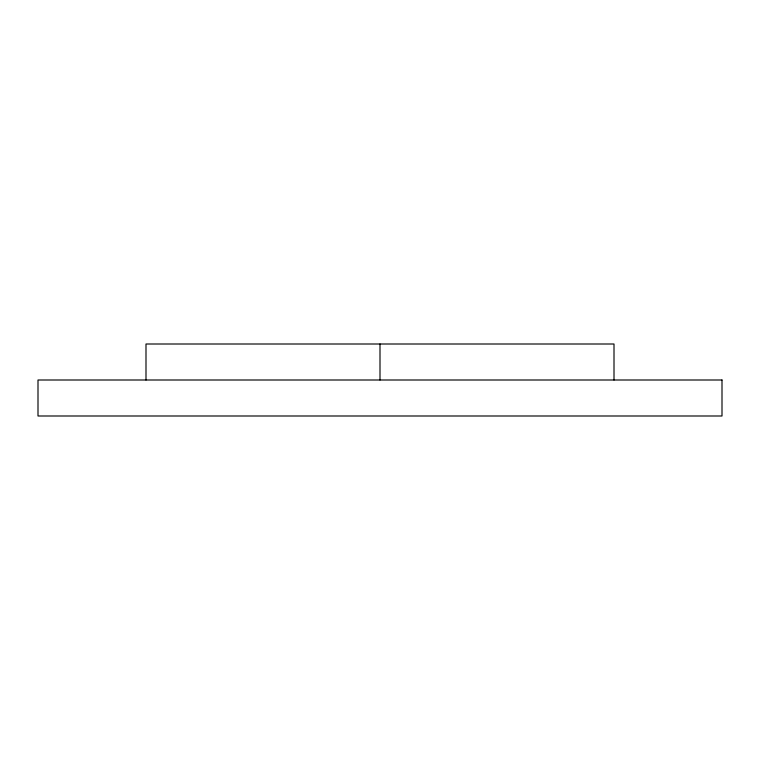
<?xml version="1.0" encoding="UTF-8"?>
<svg xmlns="http://www.w3.org/2000/svg" width="760" height="760" viewBox="0 0 760 760"><rect width="100%" height="100%" fill="white"/><g stroke="black" fill="none" stroke-linecap="round" stroke-linejoin="round"><path stroke-width="1.14" d="M614.004 380L614.004 344.005L145.996 344.005L145.996 380M380 344.005L380 380M722 380L38 380L38 415.995L722 415.995L722 380"/></g></svg>
